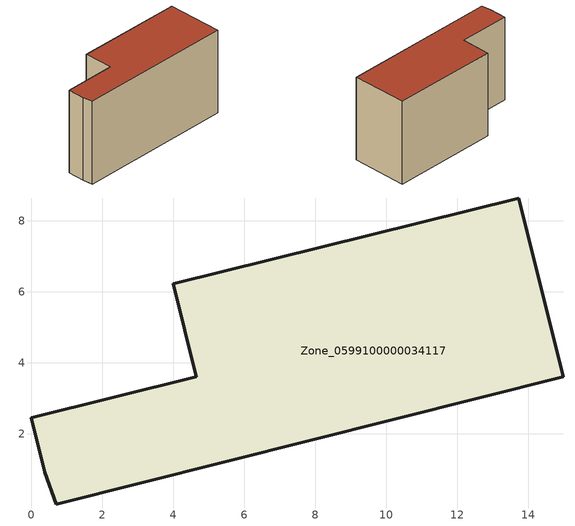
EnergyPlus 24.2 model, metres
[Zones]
Zone_0599100000034117
 floor ground (C_G): 13.72,8.64 14.98,3.61 0.71,0.03 0.38,0.91 0,2.45 4.65,3.61 4,6.22 z0
 wall outside (C_F): 0.38,0.91 0.71,0.03 14.98,3.61 13.72,8.64 4,6.22 4.65,3.61 0,2.45 0.38,0.91 z0:8.05
 roof outside (C_R): 0.71,0.03 14.98,3.61 13.72,8.64 4,6.22 4.65,3.61 0,2.45 0.38,0.91 z8.05
[BUILDING]
Pand.0599100000034117: North Axis=0; Terrain=City; Loads Convergence Tolerance Value=0.04; Temperature Convergence Tolerance Value=0.4; Solar Distribution=FullExterior; Maximum Number of Warmup Days=25; Minimum Number of Warmup Days=1
[Site:Location]
Rotterdam.The.Hague.AP_ZH_NLD Design_Conditions: Latitude=51.96; Longitude=4.45; Time Zone=1; Elevation=-4.5
[SITE:GROUNDTEMPERATURE:BUILDINGSURFACE]
18, 18, 18, 18, 18, 18, 18, 18, 18, 18, 18, 18
[MATERIAL] Thermal Absorptance=0.9; Solar Absorptance=0.7; Visible Absorptance=0.7
Name | Roughness | Thickness | Conductivity | Density | Specific Heat
G.TI.1975-1991 | MediumSmooth | 0.15 | 0.288461 | 540 | 1210
F.TI.1975-1991 | Rough | 0.3 | 0.230769 | 1920 | 840
R.TI.1975-1991 | MediumRough | 0.2 | 0.153846 | 1500 | 1000
[CONSTRUCTION]
C_G: G.TI.1975-1991
C_F: F.TI.1975-1991
C_R: R.TI.1975-1991
[ZONE]
Zone_0599100000034117: Type=1; Multiplier=1; Ceiling Height=Autocalculate; Volume=Autocalculate; Floor Area=autocalculate; Part of Total Floor Area=Yes
[ZONEINFILTRATION:DESIGNFLOWRATE]
Infil_Zone_0599100000034117: Zone or ZoneList or Space or SpaceList=Zone_0599100000034117; Schedule=AlwaysOn; Design Flow Rate Calculation Method=Flow/Area; Flow Rate per Floor Area=0.003; Constant Term Coefficient=1; Temperature Term Coefficient=0; Velocity Term Coefficient=0; Velocity Squared Term Coefficient=0
[HVACTEMPLATE:ZONE:IDEALLOADSAIRSYSTEM]
Zone_0599100000034117: Maximum Heating Supply Air Temperature=50; Minimum Cooling Supply Air Temperature=13; Maximum Heating Supply Air Humidity Ratio=0.0156; Minimum Cooling Supply Air Humidity Ratio=0.0077; Heating Limit=NoLimit; Cooling Limit=NoLimit; Dehumidification Control Type=ConstantSensibleHeatRatio; Cooling Sensible Heat Ratio=0.7; Dehumidification Setpoint=60; Humidification Control Type=None; Humidification Setpoint=30; Outdoor Air Method=None; Outdoor Air Flow Rate per Person=0.00944; Outdoor Air Flow Rate per Zone Floor Area=0; Outdoor Air Flow Rate per Zone=0; Demand Controlled Ventilation Type=None; Outdoor Air Economizer Type=NoEconomizer; Heat Recovery Type=None; Sensible Heat Recovery Effectiveness=0.7; Latent Heat Recovery Effectiveness=0.65
[ZONECONTROL:THERMOSTAT]
ThermostatControl_Zone_0599100000034117: Zone or ZoneList=Zone_0599100000034117; Control Type Schedule=DualSetpointControlType; Control 1=Thermostat_Zone_0599100000034117; Temperature Difference Between Cutout And Setpoint=0
[THERMOSTATSETPOINT:DUALSETPOINT]
Thermostat_Zone_0599100000034117: Heating Setpoint Temperature Schedule=HeatingSetpoint_Zone_0599100000034117; Cooling Setpoint Temperature Schedule=CoolingSetpoint_Zone_0599100000034117
[SCHEDULE:COMPACT]
HeatingSetpoint_Zone_0599100000034117: Through: 12/31, For: AllDays, Until: 24:00, 21
CoolingSetpoint_Zone_0599100000034117: Through: 12/31, For: AllDays, Until: 24:00, 24
DualSetpointControlType: Through: 12/31, For: AllDays, Until: 24:00, 4
AlwaysOn: Through: 12/31, For: AllDays, Until: 24:00, 1
